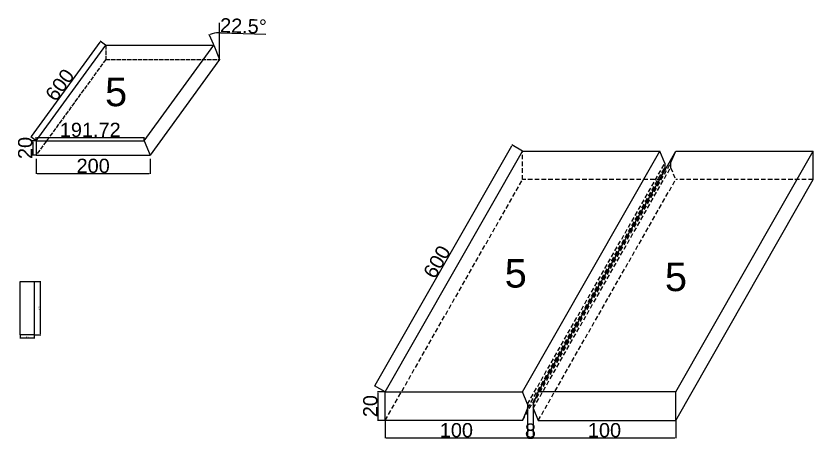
# Model space of a CAD drawing. Header units: millimetres. Extents: x 1508 to 21448, y 743 to 5053.
# Drawn here: x 11149 to 13389, y 2354 to 3546 of the extents above; entities that cross this region are included whole.
import ezdxf

# ---------------------------------------------------------------- set-up
doc = ezdxf.new("R2010")
doc.units = ezdxf.units.MM
doc.linetypes.add('ACAD_ISO02W100', pattern=[15, 12, -3])
doc.linetypes.add('DASHED', pattern=[19.05, 12.7, -6.35])
doc.layers.add('尺寸标注', color=6, linetype='Continuous')
doc.layers.add('标号', color=4, linetype='Continuous')
doc.styles.get("Standard").update_dxf_attribs({"font": 'arial.ttf'})
doc.dimstyles.new('ISO-25-old', dxfattribs={"dimtxt": 4, "dimasz": 2.5, "dimexe": 1.25, "dimexo": 0.625, "dimtad": 1, "dimtxsty": 'Standard', "dimcen": 2.5, "dimadec": 0, "dimazin": 0, "dimtfac": 1, "dimtmove": 0, "dimatfit": 3, "dimfxl": 1, "dimarcsym": 0})
doc.dimstyles.new('边框总尺寸', dxfattribs={"dimtxt": 40, "dimasz": 2.5, "dimexe": 1.25, "dimexo": 0.625, "dimtad": 1, "dimtxsty": 'Standard', "dimcen": 2.5, "dimclrd": 6, "dimclre": 6, "dimclrt": 6, "dimadec": 0, "dimazin": 0, "dimtfac": 1, "dimtmove": 0, "dimatfit": 3, "dimfxl": 1, "dimarcsym": 0})

# ---------------------------------------------------------------- blocks, each defined once
blk = doc.blocks.new('*D143')
at = {"layer": 'Defpoints', "color": 0, "transparency": 16777216}
for p in [(11161.1, 2649.8), (11201.1, 2649.8), (11201.1, 2641)]:
    blk.add_point(p, dxfattribs=at)
at = {"layer": '尺寸标注', "color": 0, "lineweight": -2, "transparency": 16777216}
for p, q in [((11161.1, 2649.2), (11161.1, 2639.7)), ((11201.1, 2649.2), (11201.1, 2639.7)), ((11163.6, 2641), (11198.6, 2641))]:
    blk.add_line(p, q, dxfattribs=at)
at = {"layer": '尺寸标注', "color": 0, "transparency": 16777216}
for points in [[(11163.6, 2641.4), (11163.6, 2640.6), (11161.1, 2641)], [(11198.6, 2641.4), (11198.6, 2640.6), (11201.1, 2641)]]:
    blk.add_solid(points, dxfattribs=at)
at = {"layer": '尺寸标注', "color": 0, "transparency": 16777216, "insert": (11181.1, 2643.6), "char_height": 4, "attachment_point": 5}
blk.add_mtext('40', dxfattribs=at)
blk = doc.blocks.new('*D144')
at = {"layer": 'Defpoints', "color": 0, "transparency": 16777216}
for p in [(11201.1, 2799.8), (11218.4, 2799.8), (11201.1, 2649.8)]:
    blk.add_point(p, dxfattribs=at)
at = {"layer": '尺寸标注', "color": 0, "lineweight": -2, "transparency": 16777216}
for p, q in [((11201.7, 2799.8), (11219.7, 2799.8)), ((11218.4, 2652.3), (11218.4, 2797.3)), ((11201.7, 2649.8), (11219.7, 2649.8))]:
    blk.add_line(p, q, dxfattribs=at)
at = {"layer": '尺寸标注', "color": 0, "transparency": 16777216}
for points in [[(11218, 2797.3), (11218.8, 2797.3), (11218.4, 2799.8)], [(11218, 2652.3), (11218.8, 2652.3), (11218.4, 2649.8)]]:
    blk.add_solid(points, dxfattribs=at)
at = {"layer": '尺寸标注', "color": 0, "transparency": 16777216, "insert": (11215.7, 2724.8), "char_height": 4, "attachment_point": 5, "rotation": 90}
blk.add_mtext('150', dxfattribs=at)
blk = doc.blocks.new('*D157')
at = {"layer": 'Defpoints', "color": 0, "transparency": 16777216}
for p in [(11206.4, 3145), (11526.4, 3145), (11526.4, 3103.1)]:
    blk.add_point(p, dxfattribs=at)
at = {"layer": '尺寸标注', "color": 6, "lineweight": -2, "transparency": 16777216}
for p, q in [((11206.4, 3144.4), (11206.4, 3101.9)), ((11526.4, 3144.4), (11526.4, 3101.9)), ((11208.9, 3103.1), (11523.9, 3103.1))]:
    blk.add_line(p, q, dxfattribs=at)
at = {"layer": '尺寸标注', "color": 6, "transparency": 16777216}
for points in [[(11208.9, 3103.5), (11208.9, 3102.7), (11206.4, 3103.1)], [(11523.9, 3103.5), (11523.9, 3102.7), (11526.4, 3103.1)]]:
    blk.add_solid(points, dxfattribs=at)
at = {"layer": '尺寸标注', "color": 6, "transparency": 16777216, "insert": (11366.4, 3124.2), "char_height": 40, "attachment_point": 5}
blk.add_mtext('200', dxfattribs=at)
blk = doc.blocks.new('*D159')
at = {"layer": 'Defpoints', "color": 0, "transparency": 16777216}
for p in [(11206.4, 3194.6), (11196.8, 3154.6), (11206.4, 3154.6)]:
    blk.add_point(p, dxfattribs=at)
at = {"layer": '尺寸标注', "color": 6, "lineweight": -2, "transparency": 16777216}
for p, q in [((11205.8, 3194.6), (11195.5, 3194.6)), ((11196.8, 3192.1), (11196.8, 3157.1)), ((11205.8, 3154.6), (11195.5, 3154.6))]:
    blk.add_line(p, q, dxfattribs=at)
at = {"layer": '尺寸标注', "color": 6, "transparency": 16777216}
for points in [[(11196.4, 3192.1), (11197.2, 3192.1), (11196.8, 3194.6)], [(11196.4, 3157.1), (11197.2, 3157.1), (11196.8, 3154.6)]]:
    blk.add_solid(points, dxfattribs=at)
at = {"layer": '尺寸标注', "color": 6, "transparency": 16777216, "insert": (11175.7, 3174.6), "char_height": 40, "attachment_point": 5, "rotation": 90}
blk.add_mtext('20', dxfattribs=at)
blk = doc.blocks.new('*D160')
at = {"layer": 'Defpoints', "color": 0, "transparency": 16777216}
for p in [(11387.3, 3473.9), (11401.7, 3463.5), (11206.4, 3194.6)]:
    blk.add_point(p, dxfattribs=at)
at = {"layer": '尺寸标注', "color": 6, "lineweight": -2, "transparency": 16777216}
for p, q in [((11193.5, 3207), (11385.8, 3471.9)), ((11401.2, 3463.8), (11386.3, 3474.6)), ((11205.9, 3194.9), (11191.1, 3205.7))]:
    blk.add_line(p, q, dxfattribs=at)
at = {"layer": '尺寸标注', "color": 6, "transparency": 16777216}
for points in [[(11385.5, 3472.1), (11386.2, 3471.6), (11387.3, 3473.9)], [(11193.2, 3207.3), (11193.9, 3206.8), (11192.1, 3205)]]:
    blk.add_solid(points, dxfattribs=at)
at = {"layer": '尺寸标注', "color": 6, "transparency": 16777216, "insert": (11272.7, 3351.8), "char_height": 40, "attachment_point": 5, "rotation": 54.0168}
blk.add_mtext('600', dxfattribs=at)
blk = doc.blocks.new('*D158')
at = {"layer": 'Defpoints', "color": 0, "transparency": 16777216}
for p in [(11509.9, 3204.1), (11206.4, 3194.6), (11509.9, 3194.6)]:
    blk.add_point(p, dxfattribs=at)
at = {"layer": '尺寸标注', "color": 6, "lineweight": -2, "transparency": 16777216}
for p, q in [((11206.4, 3195.2), (11206.4, 3205.4)), ((11208.9, 3204.1), (11507.4, 3204.1)), ((11509.9, 3195.2), (11509.9, 3205.4))]:
    blk.add_line(p, q, dxfattribs=at)
at = {"layer": '尺寸标注', "color": 6, "transparency": 16777216}
for points in [[(11208.9, 3204.5), (11208.9, 3203.7), (11206.4, 3204.1)], [(11507.4, 3204.5), (11507.4, 3203.7), (11509.9, 3204.1)]]:
    blk.add_solid(points, dxfattribs=at)
at = {"layer": '尺寸标注', "color": 6, "transparency": 16777216, "insert": (11358.2, 3225.2), "char_height": 40, "attachment_point": 5}
blk.add_mtext('191.72', dxfattribs=at)
blk = doc.blocks.new('*D161')
at = {"layer": 'Defpoints', "color": 0, "transparency": 16777216}
for p in [(11721.7, 3526.5), (11702.3, 3495.9), (11705.1, 3463.5), (11721.7, 3423.5), (11721.7, 3423.5)]:
    blk.add_point(p, dxfattribs=at)
at = {"layer": '尺寸标注', "color": 6, "lineweight": -2, "transparency": 16777216}
for p, q in [((11704.9, 3464), (11692.5, 3493.9)), ((11724.2, 3498.4), (11851.1, 3494.1))]:
    blk.add_line(p, q, dxfattribs=at)
for start, end in [(91.9108, 110.5892), (88.0892, 90)]:
    blk.add_arc((11721.7, 3423.5), 75, start, end, dxfattribs=at)
at = {"layer": '尺寸标注', "color": 6, "transparency": 16777216}
for points in [[(11695.5, 3493.3), (11695.2, 3494), (11693, 3492.7)], [(11719.2, 3498.8), (11719.2, 3498), (11721.7, 3498.4)]]:
    blk.add_solid(points, dxfattribs=at)
at = {"layer": '尺寸标注', "color": 6, "transparency": 16777216, "insert": (11788.4, 3517.3), "char_height": 40, "attachment_point": 5, "rotation": 358.0892}
blk.add_mtext('22.5°', dxfattribs=at)
blk = doc.blocks.new('*D162')
at = {"layer": 'Defpoints', "color": 0, "transparency": 16777216}
for p in [(12186.7, 2489.2), (12166.2, 2409.2), (12186.7, 2409.2)]:
    blk.add_point(p, dxfattribs=at)
at = {"layer": '尺寸标注', "color": 6, "lineweight": -2, "transparency": 16777216}
for p, q in [((12186.1, 2489.2), (12164.9, 2489.2)), ((12166.2, 2486.7), (12166.2, 2411.7)), ((12186.1, 2409.2), (12164.9, 2409.2))]:
    blk.add_line(p, q, dxfattribs=at)
at = {"layer": '尺寸标注', "color": 6, "transparency": 16777216}
for points in [[(12165.8, 2486.7), (12166.6, 2486.7), (12166.2, 2489.2)], [(12165.8, 2411.7), (12166.6, 2411.7), (12166.2, 2409.2)]]:
    blk.add_solid(points, dxfattribs=at)
at = {"layer": '尺寸标注', "color": 6, "transparency": 16777216, "insert": (12145.1, 2449.2), "char_height": 40, "attachment_point": 5, "rotation": 90}
blk.add_mtext('20', dxfattribs=at)
blk = doc.blocks.new('*D163')
at = {"layer": 'Defpoints', "color": 0, "transparency": 16777216}
for p in [(12543.3, 3182.4), (12572.6, 3165.7), (12186.7, 2489.2)]:
    blk.add_point(p, dxfattribs=at)
at = {"layer": '尺寸标注', "color": 6, "lineweight": -2, "transparency": 16777216}
for p, q in [((12158.7, 2508.1), (12542, 3180.3)), ((12572, 3166), (12542.2, 3183.1)), ((12186.2, 2489.5), (12156.4, 2506.5))]:
    blk.add_line(p, q, dxfattribs=at)
at = {"layer": '尺寸标注', "color": 6, "transparency": 16777216}
for points in [[(12541.7, 3180.5), (12542.4, 3180.1), (12543.3, 3182.4)], [(12158.3, 2508.3), (12159.1, 2507.9), (12157.5, 2505.9)]]:
    blk.add_solid(points, dxfattribs=at)
at = {"layer": '尺寸标注', "color": 6, "transparency": 16777216, "insert": (12332.1, 2854.6), "char_height": 40, "attachment_point": 5, "rotation": 60.3035}
blk.add_mtext('600', dxfattribs=at)
blk = doc.blocks.new('*D164')
at = {"layer": 'Defpoints', "color": 0, "transparency": 16777216}
for p in [(12186.7, 2409.2), (12586.7, 2409.2), (12586.7, 2360.4)]:
    blk.add_point(p, dxfattribs=at)
at = {"layer": '尺寸标注', "color": 6, "lineweight": -2, "transparency": 16777216}
for p, q in [((12186.7, 2408.6), (12186.7, 2359.1)), ((12586.7, 2408.6), (12586.7, 2359.1)), ((12189.2, 2360.4), (12584.2, 2360.4))]:
    blk.add_line(p, q, dxfattribs=at)
at = {"layer": '尺寸标注', "color": 6, "transparency": 16777216}
for points in [[(12189.2, 2360.8), (12189.2, 2359.9), (12186.7, 2360.4)], [(12584.2, 2360.8), (12584.2, 2359.9), (12586.7, 2360.4)]]:
    blk.add_solid(points, dxfattribs=at)
at = {"layer": '尺寸标注', "color": 6, "transparency": 16777216, "insert": (12386.7, 2381.4), "char_height": 40, "attachment_point": 5}
blk.add_mtext('100', dxfattribs=at)
blk = doc.blocks.new('*D165')
at = {"layer": 'Defpoints', "color": 0, "transparency": 16777216}
for p in [(12586.7, 2443.2), (12602.7, 2443.2), (12602.7, 2359.1)]:
    blk.add_point(p, dxfattribs=at)
at = {"layer": '尺寸标注', "color": 6, "lineweight": -2, "transparency": 16777216}
for p, q in [((12586.7, 2442.6), (12586.7, 2357.9)), ((12602.7, 2442.6), (12602.7, 2357.9)), ((12589.2, 2359.1), (12600.2, 2359.1))]:
    blk.add_line(p, q, dxfattribs=at)
at = {"layer": '尺寸标注', "color": 6, "transparency": 16777216}
for points in [[(12589.2, 2359.5), (12589.2, 2358.7), (12586.7, 2359.1)], [(12600.2, 2359.5), (12600.2, 2358.7), (12602.7, 2359.1)]]:
    blk.add_solid(points, dxfattribs=at)
at = {"layer": '尺寸标注', "color": 6, "transparency": 16777216, "insert": (12594.7, 2380.2), "char_height": 40, "attachment_point": 5}
blk.add_mtext('8', dxfattribs=at)
blk = doc.blocks.new('*D166')
at = {"layer": 'Defpoints', "color": 0, "transparency": 16777216}
for p in [(12602.7, 2409.2), (13002.7, 2409.2), (13002.7, 2360.4)]:
    blk.add_point(p, dxfattribs=at)
at = {"layer": '尺寸标注', "color": 6, "lineweight": -2, "transparency": 16777216}
for p, q in [((12602.7, 2408.6), (12602.7, 2359.1)), ((13002.7, 2408.6), (13002.7, 2359.1)), ((12605.2, 2360.4), (13000.2, 2360.4))]:
    blk.add_line(p, q, dxfattribs=at)
at = {"layer": '尺寸标注', "color": 6, "transparency": 16777216}
for points in [[(12605.2, 2360.8), (12605.2, 2359.9), (12602.7, 2360.4)], [(13000.2, 2360.8), (13000.2, 2359.9), (13002.7, 2360.4)]]:
    blk.add_solid(points, dxfattribs=at)
at = {"layer": '尺寸标注', "color": 6, "transparency": 16777216, "insert": (12802.7, 2381.4), "char_height": 40, "attachment_point": 5}
blk.add_mtext('100', dxfattribs=at)

msp = doc.modelspace()

# ---------------------------------------------------------------- linework, layer by layer
for p, q in [((11721.688, 3423.459), (11721.688, 3526.456)), ((11206.445, 3194.564), (11401.688, 3463.459)), ((11401.688, 3463.459), (11705.12, 3463.459)), ((11509.877, 3194.564), (11705.12, 3463.459)), ((11705.12, 3463.459), (11721.688, 3423.459)), ((11721.688, 3423.459), (11526.445, 3154.564)), ((11206.445, 3194.564), (11509.877, 3194.564)), ((11206.445, 3194.564), (11206.445, 3154.564)), ((11509.877, 3194.564), (11526.445, 3154.564)), ((12186.742, 2489.234), (12572.559, 3165.739)), ((12572.559, 3165.739), (12958.476, 3165.739)), ((12572.659, 2489.234), (12958.476, 3165.739)), ((12616.825, 2489.234), (13002.642, 3165.739)), ((12972.559, 3131.739), (12958.476, 3165.739)), ((12988.559, 3131.739), (13002.642, 3165.739)), ((13002.642, 3165.739), (13388.559, 3165.739)), ((13002.742, 2489.234), (13388.559, 3165.739)), ((13388.559, 3085.739), (13388.559, 3165.739)), ((11206.445, 3154.564), (11526.445, 3154.564)), ((12972.559, 3119.739), (12958.476, 3085.739)), ((13002.742, 2409.234), (13388.559, 3085.739)), ((12586.742, 2455.234), (12572.659, 2489.234)), ((12602.742, 2455.234), (12616.825, 2489.234)), ((13002.742, 2489.234), (12616.825, 2489.234)), ((13002.742, 2409.234), (13002.742, 2489.234)), ((12586.742, 2443.234), (12572.659, 2409.234)), ((12602.742, 2443.234), (12616.825, 2409.234)), ((12616.825, 2409.234), (13002.742, 2409.234))]:
    msp.add_line(p, q)
at = {"linetype": 'ACAD_ISO02W100'}
for p, q in [((11401.688, 3463.459), (11401.688, 3423.459)), ((11401.688, 3423.459), (11206.445, 3154.564)), ((11401.688, 3423.459), (11721.688, 3423.459))]:
    msp.add_line(p, q, dxfattribs=at)
at = {"linetype": 'DASHED'}
for p, q in [((12572.559, 3085.739), (12572.559, 3165.739)), ((12586.742, 2455.234), (12972.559, 3131.739)), ((12586.742, 2443.234), (12972.559, 3119.739)), ((12602.742, 2455.234), (12988.559, 3131.739)), ((12602.742, 2443.234), (12988.559, 3119.739)), ((12988.559, 3119.739), (13002.642, 3085.739)), ((12186.742, 2409.234), (12572.559, 3085.739)), ((12962.325, 3085.739), (12572.559, 3085.739)), ((12572.659, 2409.234), (12958.476, 3085.739)), ((12616.825, 2409.234), (13002.642, 3085.739)), ((13388.559, 3085.739), (13002.642, 3085.739))]:
    msp.add_line(p, q, dxfattribs=at)
for points in [[(12972.559, 3131.739), (12972.559, 3119.739)], [(12572.659, 2409.234), (12186.742, 2409.234), (12186.742, 2489.234), (12572.659, 2489.234)], [(12586.742, 2455.234), (12586.742, 2443.234)], [(12602.742, 2455.234), (12602.742, 2443.234)]]:
    msp.add_lwpolyline(points)
msp.add_lwpolyline([(12988.559, 3131.739), (12988.559, 3119.739)], dxfattribs=at)
msp.add_lwpolyline([(11161.066, 2799.791), (11201.066, 2799.791), (11201.066, 2649.791), (11161.066, 2649.791)], close=True)

# ---------------------------------------------------------------- texts
at = {"layer": '标号', "char_height": 80, "attachment_point": 7}
for insert in [(11399.776, 3290.9), (12522.337, 2781.271), (12972.361, 2771.278)]:
    msp.add_mtext_dynamic_manual_height_columns('5 ', width=70.10425, gutter_width=12.5, heights=[0], dxfattribs=dict(at, insert=insert))

# ---------------------------------------------------------------- dimensions: what is measured, and where the dimension line sits
at = {"layer": '尺寸标注'}
dim = msp.add_angular_dim_2l(base=(11702.285, 3495.872), line1=((11721.688, 3423.459), (11721.688, 3526.456)), line2=((11705.12, 3463.459), (11721.688, 3423.459)), text='22.5°', dimstyle='边框总尺寸', dxfattribs=at)
dim.commit()
dim.dimension.update_dxf_attribs({"geometry": '*D161', "text_midpoint": (11788.358, 3517.303)})
for p1, p2, distance, text, picture, middle in [((11206.445, 3194.564), (11401.688, 3463.459), 17.773, '600', '*D160', (11272.653, 3351.821)), ((11206.445, 3194.564), (11509.877, 3194.564), 9.538, '191.72', '*D158', (11358.161, 3225.15)), ((12186.742, 2489.234), (12572.559, 3165.739), 33.699, '600', '*D163', (12332.094, 2854.608)), ((11206.445, 3145.026), (11526.445, 3145.026), -41.901, '200', '*D157', (11366.445, 3124.173)), ((12186.742, 2489.234), (12186.742, 2409.234), -20.567, '20', '*D162', (12145.127, 2449.234)), ((12186.742, 2409.234), (12586.742, 2409.234), -48.875, '100', '*D164', (12386.742, 2381.407)), ((12602.742, 2409.234), (13002.742, 2409.234), -48.875, '100', '*D166', (12802.742, 2381.407))]:
    dim = msp.add_aligned_dim(p1=p1, p2=p2, distance=distance, text=text, dimstyle='边框总尺寸', dxfattribs=at)
    dim.commit()
    dim.dimension.update_dxf_attribs({"geometry": picture, "text_midpoint": middle})
for base, p1, p2, angle, text, picture, middle, dimtype in [((11196.777, 3154.564), (11206.445, 3194.564), (11206.445, 3154.564), 90, '20', '*D159', (11196.777, 3174.564), 160), ((12602.742, 2359.109), (12586.742, 2443.234), (12602.742, 2443.234), 0, '8', '*D165', (12594.742, 2359.109), 161)]:
    dim = msp.add_linear_dim(base=base, p1=p1, p2=p2, angle=angle, text=text, dimstyle='边框总尺寸', dxfattribs=at)
    dim.commit()
    dim.dimension.update_dxf_attribs({"geometry": picture, "text_midpoint": middle, "dimtype": dimtype})
dim = msp.add_linear_dim(base=(11218.41, 2799.791), p1=(11201.066, 2649.791), p2=(11201.066, 2799.791), angle=90, dimstyle='ISO-25-old', dxfattribs=at)
dim.commit()
dim.dimension.update_dxf_attribs({"geometry": '*D144', "text_midpoint": (11215.743, 2724.791)})
dim = msp.add_linear_dim(base=(11201.066, 2640.98), p1=(11161.066, 2649.791), p2=(11201.066, 2649.791), dimstyle='ISO-25-old', dxfattribs=at)
dim.commit()
dim.dimension.update_dxf_attribs({"geometry": '*D143', "text_midpoint": (11181.066, 2643.648)})

doc.saveas('drawing.dxf')
